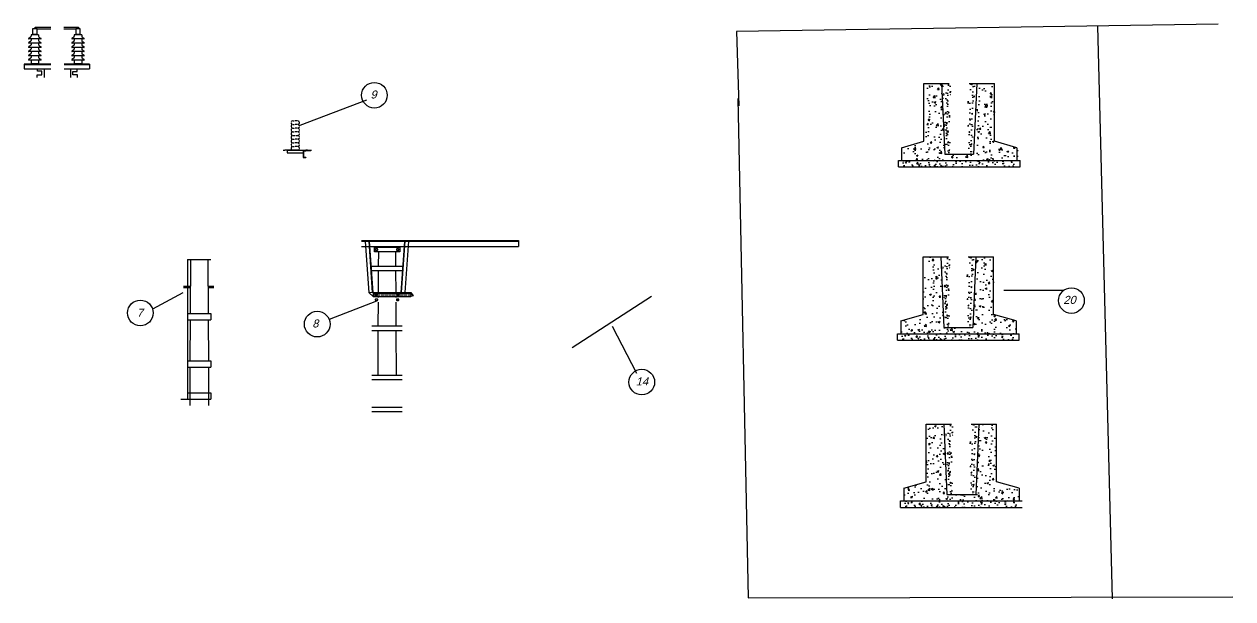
# Model space of a CAD drawing. Header units: metres. Extents: x -57343 to 109649, y -50330 to 64846.
# Drawn here: x 26950 to 45824, y 8845 to 17815 of the extents above; entities that cross this region are included whole.
import ezdxf

# ---------------------------------------------------------------- set-up
doc = ezdxf.new("R2010")
doc.units = ezdxf.units.M
for name, pattern in [('ACAD_ISO04W100', [30, 24, -3, 0, -3]), ('DASHED', [19.05, 12.7, -6.35]), ('HIDDEN', [0.375, 0.25, -0.125])]:
    doc.linetypes.add(name, pattern=pattern)
for name, color, linetype in [('BAO', 3, 'Continuous'), ('L1', 7, 'Continuous'), ('L5', 6, 'Continuous')]:
    doc.layers.add(name, color=color, linetype=linetype)
doc.styles.add('TD1', font='')
doc.styles.get('TD1').set_extended_font_data('.VnArialH')
pattern_1 = [(50, (39048.3, 6208.39), (182.1847, -15.939), [19.05, -209.55]), (355, (39048.3, 6208.39), (-35.2428, 191.0566), [15.24, -167.64]), (100.451, (39063.48, 6207.06), (146.9425, 175.1167), [16.19, -178.09]), (46.1842, (39048.3, 6259.19), (271.079, -42.0423), [28.575, -314.325]), (96.6356, (39070.88, 6255.68), (237.404, 247.4256), [24.285, -267.135]), (351.184, (39048.3, 6259.2), (237.4046, 247.425), [22.86, -251.46]), (21, (39073.7, 6246.49), (151.6149, -102.2655), [19.05, -209.55]), (326, (39073.7, 6246.49), (61.802, 184.188), [15.24, -167.64]), (71.4514, (39086.33, 6237.97), (213.4165, 81.9229), [16.19, -178.09]), (37.5, (39048.295, 6208.39), (3.0886, 84.55504), [0, -165.608, 0, -170.18, 0, -168.275]), (7.5, (39048.295, 6208.39), (66.81966, 100.1806), [0, -97.028, 0, -161.798, 0, -64.135]), (327.5, (38991.65, 6208.39), (135.5906, -5.72874), [0, -63.5, 0, -198.12, 0, -262.89]), (317.5, (38966.25, 6208.39), (148.1292, 25.4265), [0, -82.55, 0, -131.572, 0, -186.69])]
pattern_2 = [(50, (39035.65, 3503.31), (182.1847, -15.939), [19.05, -209.55]), (355, (39035.65, 3503.31), (-35.2428, 191.0566), [15.24, -167.64]), (100.451, (39050.83, 3501.99), (146.9425, 175.1167), [16.19, -178.09]), (46.1842, (39035.65, 3554.11), (271.079, -42.0423), [28.575, -314.325]), (96.6356, (39058.24, 3550.6), (237.404, 247.4256), [24.285, -267.135]), (351.184, (39035.65, 3554.1), (237.4046, 247.425), [22.86, -251.46]), (21, (39061.05, 3541.41), (151.6149, -102.2655), [19.05, -209.55]), (326, (39061.05, 3541.41), (61.802, 184.188), [15.24, -167.64]), (71.4514, (39073.68, 3532.9), (213.4165, 81.9229), [16.19, -178.09]), (37.5, (39035.65, 3503.314), (3.0886, 84.55504), [0, -165.608, 0, -170.18, 0, -168.275]), (7.5, (39035.65, 3503.31), (66.81966, 100.1806), [0, -97.028, 0, -161.798, 0, -64.135]), (327.5, (38979.005, 3503.314), (135.5906, -5.72874), [0, -63.5, 0, -198.12, 0, -262.89]), (317.5, (38953.6, 3503.31), (148.1292, 25.4265), [0, -82.55, 0, -131.572, 0, -186.69])]
pattern_3 = [(50, (39082.7, 893.83), (182.1847, -15.939), [19.05, -209.55]), (355, (39082.7, 893.83), (-35.2428, 191.0566), [15.24, -167.64]), (100.451, (39097.89, 892.5), (146.9425, 175.1167), [16.19, -178.09]), (46.1842, (39082.7, 944.63), (271.079, -42.0423), [28.575, -314.325]), (96.6356, (39105.3, 941.13), (237.404, 247.4256), [24.285, -267.135]), (351.184, (39082.7, 944.63), (237.4046, 247.425), [22.86, -251.46]), (21, (39108.1, 931.93), (151.6149, -102.2655), [19.05, -209.55]), (326, (39108.1, 931.93), (61.802, 184.188), [15.24, -167.64]), (71.4514, (39120.74, 923.4), (213.4165, 81.9229), [16.19, -178.09]), (37.5, (39082.71, 893.83), (3.0886, 84.55504), [0, -165.608, 0, -170.18, 0, -168.275]), (7.5, (39082.71, 893.83), (66.81966, 100.1806), [0, -97.028, 0, -161.798, 0, -64.135]), (327.5, (39026.065, 893.83), (135.5906, -5.72874), [0, -63.5, 0, -198.12, 0, -262.89]), (317.5, (39000.67, 893.83), (148.1292, 25.4265), [0, -82.55, 0, -131.572, 0, -186.69])]

msp = doc.modelspace()

# ---------------------------------------------------------------- hatches: boundary and pattern name
at = {"linetype": 'Continuous'}
h = msp.add_hatch(dxfattribs=at)
h.set_pattern_fill('AR-CONC', color=8, scale=1.5, style=0)
h.set_pattern_definition([(50, (146662.03, 1932.63), (273.277, -23.90863), [28.575, -314.325]), (355, (146662.03, 1932.63), (-52.86424, 286.585), [22.86, -251.46]), (100.451, (146684.8, 1930.64), (220.41375, 262.675), [24.285, -267.135]), (46.1842, (146662.03, 2008.83), (406.6186, -63.0635), [42.8625, -471.4875]), (96.6356, (146695.9, 2003.58), (356.1064, 371.1383), [36.4275, -400.7025]), (351.184, (146662.03, 2008.83), (356.1069, 371.1377), [34.29, -377.19]), (21, (146700.13, 1989.78), (227.4223, -153.3983), [28.575, -314.325]), (326, (146700.13, 1989.78), (92.70304, 276.28195), [22.86, -251.46]), (71.4514, (146719.08, 1977), (320.12474, 122.8843), [24.285, -267.135]), (37.5, (146662.025, 1932.63), (4.632905, 126.83256), [0, -248.412, 0, -255.27, 0, -252.4125]), (7.5, (146662.03, 1932.63), (100.2295, 150.27086), [0, -145.542, 0, -242.697, 0, -96.2025]), (327.5, (146577.06, 1932.63), (203.38589, -8.59312), [0, -95.25, 0, -297.18, 0, -394.335]), (317.5, (146538.96, 1932.63), (222.19377, 38.13974), [0, -123.825, 0, -197.358, 0, -280.035])])
h.paths.add_polyline_path([(42473.4, 15875.6), (42123.4, 15975.6), (42123.4, 16875.6), (41848.4, 16875.6), (41798.4, 15775.6), (41348.4, 15775.6), (41298.4, 16875.6), (41023.4, 16875.6), (41023.4, 15975.6), (40673.4, 15875.6), (40673.4, 15675.6), (42473.4, 15675.6)])
at = {"ltscale": 0.8}
h = msp.add_hatch(dxfattribs=at)
h.set_pattern_fill('AR-CONC', color=8, style=0)
h.set_pattern_definition(pattern_1)
h.paths.add_polyline_path([(41350.8, 15787.5), (41405.3, 15787.5), (41417, 16887.5), (41300.8, 16887.5)])
h.paths.add_polyline_path([(41696.4, 15787.5), (41750.8, 15787.5), (41800.8, 16887.5), (41684.7, 16887.5)])
h.paths.add_polyline_path([(41393.6, 15889.8), (41508.1, 15889.8), (41508.1, 15829.8), (41393.6, 15829.8)], flags=9)
h.paths.add_polyline_path([(41593.6, 15889.8), (41708.1, 15889.8), (41708.1, 15829.8), (41593.6, 15829.8)], flags=9)
h = msp.add_hatch()
h.set_pattern_fill('AR-CONC', color=8, style=0)
h.set_pattern_definition(pattern_1)
h.paths.add_polyline_path([(42450.8, 15587.5), (42450.8, 15687.5), (40650.8, 15687.5), (40650.8, 15587.5)])
at = {"linetype": 'Continuous'}
h = msp.add_hatch(dxfattribs=at)
h.set_pattern_fill('AR-CONC', color=8, scale=1.5, style=0)
h.set_pattern_definition([(50, (143626.8, -760.46), (273.277, -23.90863), [28.575, -314.325]), (355, (143626.8, -760.46), (-52.86424, 286.585), [22.86, -251.46]), (100.451, (143649.58, -762.46), (220.41375, 262.675), [24.285, -267.135]), (46.1842, (143626.8, -684.26), (406.6186, -63.0635), [42.8625, -471.4875]), (96.6356, (143660.7, -689.5), (356.1064, 371.1383), [36.4275, -400.7025]), (351.184, (143626.8, -684.26), (356.1069, 371.1377), [34.29, -377.19]), (21, (143664.9, -703.31), (227.4223, -153.3983), [28.575, -314.325]), (326, (143664.9, -703.3), (92.70304, 276.28195), [22.86, -251.46]), (71.4514, (143683.86, -716.1), (320.12474, 122.8843), [24.285, -267.135]), (37.5, (143626.8, -760.46), (4.632905, 126.83256), [0, -248.412, 0, -255.27, 0, -252.4125]), (7.5, (143626.8, -760.46), (100.2295, 150.27086), [0, -145.542, 0, -242.697, 0, -96.2025]), (327.5, (143541.84, -760.46), (203.38589, -8.59312), [0, -95.25, 0, -297.18, 0, -394.335]), (317.5, (143503.74, -760.46), (222.19377, 38.13974), [0, -123.825, 0, -197.358, 0, -280.035])])
h.paths.add_polyline_path([(41263.2, 14182.5), (40988.2, 14182.5), (40988.2, 13282.5), (40638.2, 13182.5), (40638.2, 12982.5), (42438.2, 12982.5), (42438.2, 13182.5), (42088.2, 13282.5), (42088.2, 14182.5), (41813.2, 14182.5), (41763.2, 13082.5), (41313.2, 13082.5)])
at = {"ltscale": 0.8}
h = msp.add_hatch(dxfattribs=at)
h.set_pattern_fill('AR-CONC', color=8, style=0)
h.set_pattern_definition(pattern_2)
h.paths.add_polyline_path([(41338.2, 13082.5), (41392.6, 13082.5), (41404.3, 14182.5), (41288.2, 14182.5)])
h.paths.add_polyline_path([(41683.7, 13082.5), (41738.2, 13082.5), (41788.2, 14182.5), (41672.1, 14182.5)])
h.paths.add_polyline_path([(41380.9, 13184.7), (41495.4, 13184.7), (41495.4, 13124.7), (41380.9, 13124.7)], flags=9)
h.paths.add_polyline_path([(41580.9, 13184.7), (41695.4, 13184.7), (41695.4, 13124.7), (41580.9, 13124.7)], flags=9)
h = msp.add_hatch()
h.set_pattern_fill('AR-CONC', color=8, style=0)
h.set_pattern_definition(pattern_2)
h.paths.add_polyline_path([(42438.2, 12882.5), (42438.2, 12982.5), (40638.2, 12982.5), (40638.2, 12882.5)])
at = {"linetype": 'Continuous'}
h = msp.add_hatch(dxfattribs=at)
h.set_pattern_fill('AR-CONC', color=8, scale=1.5, style=0)
h.set_pattern_definition([(50, (138497.34, -3369.95), (273.277, -23.90863), [28.575, -314.325]), (355, (138497.34, -3369.95), (-52.8642, 286.585), [22.86, -251.46]), (100.451, (138520.12, -3371.94), (220.41375, 262.675), [24.285, -267.135]), (46.1842, (138497.34, -3293.75), (406.6186, -63.0635), [42.8625, -471.4875]), (96.6356, (138531.23, -3299), (356.1064, 371.1383), [36.4275, -400.7025]), (351.184, (138497.34, -3293.75), (356.1069, 371.1377), [34.29, -377.19]), (21, (138535.44, -3312.8), (227.4223, -153.3983), [28.575, -314.325]), (326, (138535.44, -3312.8), (92.70304, 276.28195), [22.86, -251.46]), (71.4514, (138554.4, -3325.58), (320.12474, 122.8843), [24.285, -267.135]), (37.5, (138497.34, -3369.95), (4.632905, 126.83256), [0, -248.412, 0, -255.27, 0, -252.4125]), (7.5, (138497.34, -3369.95), (100.2295, 150.27086), [0, -145.542, 0, -242.697, 0, -96.2025]), (327.5, (138412.38, -3369.95), (203.38589, -8.59312), [0, -95.25, 0, -297.18, 0, -394.335]), (317.5, (138374.28, -3369.95), (222.19377, 38.13974), [0, -123.825, 0, -197.358, 0, -280.035])])
h.paths.add_polyline_path([(41310.2, 11573), (41035.2, 11573), (41035.2, 10673), (40685.2, 10573), (40685.2, 10373), (42485.2, 10373), (42485.2, 10573), (42135.2, 10673), (42135.2, 11573), (41860.2, 11573), (41810.2, 10473), (41360.2, 10473)])
at = {"ltscale": 0.8}
h = msp.add_hatch(dxfattribs=at)
h.set_pattern_fill('AR-CONC', color=8, style=0)
h.set_pattern_definition(pattern_3)
h.paths.add_polyline_path([(41385.2, 10473), (41439.7, 10473), (41451.4, 11573), (41335.2, 11573)])
h.paths.add_polyline_path([(41730.8, 10473), (41785.2, 10473), (41835.2, 11573), (41719.1, 11573)])
h.paths.add_polyline_path([(41428, 10575.2), (41542.5, 10575.2), (41542.5, 10515.2), (41428, 10515.2)], flags=9)
h.paths.add_polyline_path([(41628, 10575.2), (41742.5, 10575.2), (41742.5, 10515.2), (41628, 10515.2)], flags=9)
h = msp.add_hatch()
h.set_pattern_fill('AR-CONC', color=8, style=0)
h.set_pattern_definition(pattern_3)
h.paths.add_polyline_path([(42485.2, 10273), (42485.2, 10373), (40685.2, 10373), (40685.2, 10273)])

# ---------------------------------------------------------------- linework, layer by layer
for p, q in [((45595, 17815), (38075.8, 17700.7)), ((43944.1, 8845.3), (43715.2, 17782.4)), ((38075.8, 17700.7), (38108.5, 16540.6)), ((38092.2, 16655), (38255.6, 8861.6)), ((41425.2, 10473), (41745.2, 10473)), ((38255.6, 8861.6), (45823.9, 8877.9))]:
    msp.add_line(p, q)
at = {"color": 2}
for p, q in [((26950.2, 17191.7), (26950.2, 17117.9)), ((27969.4, 17191.7), (27969.4, 17117.9)), ((41000.8, 15987.5), (41000.8, 16887.5)), ((41000.8, 16887.5), (41396.5, 16887.5)), ((41275.8, 16887.5), (41325.8, 15787.5)), ((41704.6, 16887.5), (42100.8, 16887.5)), ((41825.8, 16887.5), (41775.8, 15787.5)), ((42100.8, 15987.5), (42100.8, 16887.5)), ((40650.8, 15887.5), (41000.8, 15987.5)), ((40650.8, 15887.5), (40650.8, 15687.5)), ((42450.8, 15887.5), (42100.8, 15987.5)), ((42450.8, 15887.5), (42450.8, 15687.5)), ((30993.9, 15850.9), (31022.3, 15846.6)), ((31375.6, 15850.9), (31347.2, 15846.6)), ((40600.8, 15687.5), (42500.8, 15687.5)), ((40600.8, 15587.5), (40600.8, 15687.5)), ((41325.8, 15787.5), (41775.8, 15787.5)), ((42500.8, 15587.5), (42500.8, 15687.5)), ((40600.8, 15587.5), (42500.8, 15587.5)), ((40988.2, 13282.5), (40988.2, 14182.5)), ((40988.2, 14182.5), (41384.1, 14182.5)), ((41263.2, 14182.5), (41313.2, 13082.5)), ((41692.3, 14182.5), (42088.2, 14182.5)), ((41813.2, 14182.5), (41763.2, 13082.5)), ((42088.2, 13282.5), (42088.2, 14182.5)), ((32377, 14039.2), (32853.6, 14039.2)), ((32377, 13968.7), (32853.6, 13968.7)), ((40638.2, 13182.5), (40988.2, 13282.5)), ((42438.2, 13182.5), (42088.2, 13282.5)), ((32377, 13105.3), (32853.6, 13105.3)), ((32377, 13034.8), (32853.6, 13034.8)), ((40638.2, 13182.5), (40638.2, 12982.5)), ((41313.2, 13082.5), (41763.2, 13082.5)), ((42438.2, 13182.5), (42438.2, 12982.5)), ((40588.2, 12982.5), (42488.2, 12982.5)), ((40588.2, 12882.5), (40588.2, 12982.5)), ((40588.2, 12882.5), (42488.2, 12882.5)), ((42488.2, 12882.5), (42488.2, 12982.5)), ((32377, 12338.2), (32853.6, 12338.2)), ((32377, 12267.7), (32853.6, 12267.7)), ((32377, 11837.7), (32853.6, 11837.7)), ((32377, 11767.2), (32853.6, 11767.2)), ((41035.2, 10673), (41035.2, 11573)), ((41035.2, 11573), (41431.2, 11573)), ((41310.2, 11573), (41360.2, 10473)), ((41739.3, 11573), (42135.2, 11573)), ((41860.2, 11573), (41810.2, 10473)), ((42135.2, 10673), (42135.2, 11573)), ((40685.2, 10573), (41035.2, 10673)), ((40685.2, 10573), (40685.2, 10373)), ((42485.2, 10573), (42135.2, 10673)), ((42485.2, 10573), (42485.2, 10373)), ((41360.2, 10473), (41810.2, 10473)), ((40635.2, 10373), (42535.2, 10373)), ((40635.2, 10273), (40635.2, 10373)), ((40635.2, 10273), (42535.2, 10273))]:
    msp.add_line(p, q, dxfattribs=at)
at = {"color": 8}
for p, q in [((27364.6, 17180.9), (26950.2, 17180.9)), ((27969.4, 17180.9), (27574.9, 17180.9))]:
    msp.add_line(p, q, dxfattribs=at)
at = {"color": 2, "linetype": 'Continuous'}
for p, q in [((32218.1, 14437), (34668.1, 14437)), ((32398.1, 13625), (32341.4, 14428)), ((32844.4, 13625), (32901, 14427.5)), ((32398.1, 13625), (32988.1, 13625)), ((35505.9, 12766.2), (36743.6, 13569.2))]:
    msp.add_line(p, q, dxfattribs=at)
at = {"color": 8, "linetype": 'Continuous'}
for p, q in [((32218.1, 14428), (34668.1, 14428)), ((32391.8, 13624.5), (32335.1, 14427.5)), ((32838.1, 13625), (32894.8, 14428)), ((32398.1, 13618.7), (32988.1, 13618.7)), ((32448.1, 13611), (32448.1, 13574.8)), ((32788.1, 13610.6), (32788.1, 13574.5))]:
    msp.add_line(p, q, dxfattribs=at)
at = {"linetype": 'Continuous'}
for p, q in [((32218.1, 14347), (34668.1, 14347)), ((34668.1, 14437), (34668.1, 14347)), ((32398.1, 13625), (32398.1, 13562)), ((32988.1, 13625), (32988.1, 13562)), ((32398.1, 13562), (32988.1, 13562)), ((41378.2, 13082.5), (41698.2, 13082.5))]:
    msp.add_line(p, q, dxfattribs=at)
at = {"linetype": 'Continuous', "ltscale": 2}
for p, q in [((32335.2, 13620.5), (32278.2, 14428)), ((32901.2, 13625), (32957.9, 14428)), ((32398.1, 13625), (32335.2, 13620.5)), ((32335.2, 13620.5), (32398.1, 13562)), ((32988.1, 13625), (33026.6, 13575.2)), ((33026.6, 13575.2), (32988.1, 13562))]:
    msp.add_line(p, q, dxfattribs=at)
at = {"color": 8, "linetype": 'ACAD_ISO04W100', "ltscale": 2}
msp.add_line((32398.1, 13592), (32988.1, 13592), dxfattribs=at)
at = {"color": 8, "linetype": 'ACAD_ISO04W100', "ltscale": 0.2}
msp.add_line((32759.4, 13513.7), (32806.7, 13513.7), dxfattribs=at)
at = {"color": 2}
msp.add_lwpolyline([(32421.2, 14334.1), (32817, 14334.1), (32817, 14259), (32421.2, 14259)], close=True, dxfattribs=at)
for points in [[(32442.4, 14285.8), (32462.4, 14285.8, 0.4142136), (32472.4, 14295.8), (32472.4, 14297.8, 0.4142136), (32462.4, 14307.8), (32442.4, 14307.8, 0.4142136), (32432.4, 14297.8), (32432.4, 14295.8, 0.4142136)], [(32772.4, 14285.8), (32792.4, 14285.8, 0.4142136), (32802.4, 14295.8), (32802.4, 14297.8, 0.4142136), (32792.4, 14307.8), (32772.4, 14307.8, 0.4142136), (32762.4, 14297.8), (32762.4, 14295.8, 0.4142136)], [(32436.7, 13581), (32456.7, 13581, 0.4142136), (32466.7, 13591), (32466.7, 13593, 0.4142136), (32456.7, 13603), (32436.7, 13603, 0.4142136), (32426.7, 13593), (32426.7, 13591, 0.4142136)], [(32776.7, 13581), (32796.7, 13581, 0.4142136), (32806.7, 13591), (32806.7, 13593, 0.4142136), (32796.7, 13603), (32776.7, 13603, 0.4142136), (32766.7, 13593), (32766.7, 13591, 0.4142136)], [(32442.4, 13502.7), (32462.4, 13502.7, 0.4142136), (32472.4, 13512.7), (32472.4, 13514.7, 0.4142136), (32462.4, 13524.7), (32442.4, 13524.7, 0.4142136), (32432.4, 13514.7), (32432.4, 13512.7, 0.4142136)], [(32772.4, 13502.7), (32792.4, 13502.7, 0.4142136), (32802.4, 13512.7), (32802.4, 13514.7, 0.4142136), (32792.4, 13524.7), (32772.4, 13524.7, 0.4142136), (32762.4, 13514.7), (32762.4, 13512.7, 0.4142136)]]:
    msp.add_lwpolyline(points, format="xyb", close=True)
at = {"layer": 'BAO', "color": 2}
for p, q in [((27080, 17743.7), (27080, 17657.7)), ((27150.8, 17743.7), (27080, 17743.7)), ((27150.8, 17657.7), (27150.8, 17743.7)), ((27755.8, 17743.7), (27755.8, 17657.7)), ((27826.5, 17743.7), (27755.8, 17743.7)), ((27826.5, 17657.7), (27826.5, 17743.7)), ((27080, 17657.7), (27150.8, 17657.7)), ((27755.8, 17657.7), (27826.5, 17657.7)), ((27364.7, 17191.7), (26950.2, 17191.7)), ((27175.3, 17196.6), (27056.8, 17196.6)), ((27969.4, 17191.7), (27574.9, 17191.7)), ((27851.1, 17196.6), (27732.5, 17196.6)), ((26950.2, 17117.9), (27364.3, 17117.9)), ((27575.3, 17117.9), (27969.4, 17117.9))]:
    msp.add_line(p, q, dxfattribs=at)
at = {"layer": 'BAO', "color": 8}
for p, q in [((27049.5, 17612.1), (27021, 17593.2)), ((27208.4, 17584.1), (27023.7, 17584.1)), ((27056.8, 17649.9), (27056.8, 17625.8)), ((27175.3, 17649.9), (27056.8, 17649.9)), ((27056.8, 17584.1), (27056.8, 17560)), ((27175.3, 17649.9), (27175.3, 17625.8)), ((27175.3, 17584.1), (27175.3, 17560)), ((27182.6, 17612.1), (27211.1, 17593.2)), ((27725.2, 17612.1), (27696.7, 17593.2)), ((27884.1, 17584.1), (27699.5, 17584.1)), ((27732.5, 17649.9), (27732.5, 17625.8)), ((27851.1, 17649.9), (27732.5, 17649.9)), ((27732.5, 17584.1), (27732.5, 17560)), ((27851.1, 17649.9), (27851.1, 17625.8)), ((27851.1, 17584.1), (27851.1, 17560)), ((27858.4, 17612.1), (27886.9, 17593.2)), ((27049.5, 17546.3), (27021, 17527.3)), ((27049.5, 17480.5), (27021, 17461.5)), ((27049.5, 17414.6), (27021, 17395.6)), ((27208.4, 17518.3), (27023.7, 17518.3)), ((27208.4, 17452.4), (27023.7, 17452.4)), ((27208.4, 17386.6), (27023.7, 17386.6)), ((27056.8, 17518.3), (27056.8, 17494.2)), ((27056.8, 17452.4), (27056.8, 17428.3)), ((27056.8, 17386.6), (27056.8, 17362.5)), ((27175.3, 17518.3), (27175.3, 17494.2)), ((27175.3, 17452.4), (27175.3, 17428.3)), ((27175.3, 17386.6), (27175.3, 17362.5)), ((27182.6, 17546.3), (27211.1, 17527.3)), ((27182.6, 17480.5), (27211.1, 17461.5)), ((27182.6, 17414.6), (27211.1, 17395.6)), ((27725.2, 17546.3), (27696.7, 17527.3)), ((27725.2, 17480.5), (27696.7, 17461.5)), ((27725.2, 17414.6), (27696.7, 17395.6)), ((27884.1, 17518.3), (27699.5, 17518.3)), ((27884.1, 17452.4), (27699.5, 17452.4)), ((27884.1, 17386.6), (27699.5, 17386.6)), ((27732.5, 17518.3), (27732.5, 17494.2)), ((27732.5, 17452.4), (27732.5, 17428.3)), ((27732.5, 17386.6), (27732.5, 17362.5)), ((27851.1, 17518.3), (27851.1, 17494.2)), ((27851.1, 17452.4), (27851.1, 17428.3)), ((27851.1, 17386.6), (27851.1, 17362.5)), ((27858.4, 17546.3), (27886.9, 17527.3)), ((27858.4, 17480.5), (27886.9, 17461.5)), ((27858.4, 17414.6), (27886.9, 17395.6)), ((27049.5, 17348.8), (27021, 17329.8)), ((27049.5, 17282.9), (27021, 17263.9)), ((27208.4, 17320.7), (27023.7, 17320.7)), ((27208.4, 17254.9), (27023.7, 17254.9)), ((27056.8, 17320.7), (27056.8, 17296.6)), ((27056.8, 17254.9), (27056.8, 17196.6)), ((27175.3, 17320.7), (27175.3, 17296.6)), ((27175.3, 17254.9), (27175.3, 17196.6)), ((27182.6, 17348.8), (27211.1, 17329.8)), ((27182.6, 17282.9), (27211.1, 17263.9)), ((27725.2, 17348.8), (27696.7, 17329.8)), ((27725.2, 17282.9), (27696.7, 17263.9)), ((27884.1, 17320.7), (27699.5, 17320.7)), ((27884.1, 17254.9), (27699.5, 17254.9)), ((27732.5, 17320.7), (27732.5, 17296.6)), ((27732.5, 17254.9), (27732.5, 17196.6)), ((27851.1, 17320.7), (27851.1, 17296.6)), ((27851.1, 17254.9), (27851.1, 17196.6)), ((27858.4, 17348.8), (27886.9, 17329.8)), ((27858.4, 17282.9), (27886.9, 17263.9)), ((27155.2, 17025.7), (27226.5, 17025.7)), ((27155.2, 16981.9), (27155.2, 17025.7)), ((27160.6, 17080.5), (27160.6, 17117.9)), ((27226.5, 17080.5), (27160.6, 17080.5)), ((27226.5, 17025.7), (27226.5, 17080.5)), ((27264.9, 17113.4), (27264.9, 16981.9)), ((27672.7, 17117.9), (27672.7, 16981.9)), ((27711.1, 17022), (27711.1, 17076.8)), ((27711.1, 17076.8), (27777, 17076.8)), ((27782.5, 17022), (27711.1, 17022)), ((27777, 17076.8), (27777, 17117.9)), ((27782.5, 16981.9), (27782.5, 17022))]:
    msp.add_line(p, q, dxfattribs=at)
at = {"layer": 'BAO', "color": 2, "linetype": 'Continuous'}
for q in [(31022, 15846.6), (31347.5, 15846.6)]:
    msp.add_line((31184.8, 15846.6), q, dxfattribs=at)
at = {"layer": 'BAO', "color": 8}
for centre, radius, start, end in [((27023.7, 17589), 4.94, 123.69007, 270), ((27040.3, 17625.8), 16.5, 303.69007, 0), ((27040.3, 17560), 16.5, 303.69007, 0), ((27191.8, 17625.8), 16.5, 180, 236.30993), ((27191.8, 17560), 16.5, 180, 236.30993), ((27208.4, 17589), 4.94, 270, 56.30993), ((27699.5, 17589), 4.94, 123.69007, 270), ((27716.1, 17625.8), 16.5, 303.69007, 0), ((27716.1, 17560), 16.5, 303.69007, 0), ((27867.5, 17625.8), 16.5, 180, 236.30993), ((27867.5, 17560), 16.5, 180, 236.30993), ((27884.1, 17589), 4.94, 270, 56.30993), ((27023.7, 17523.2), 4.94, 123.69007, 270), ((27023.7, 17457.4), 4.94, 123.69007, 270), ((27023.7, 17391.5), 4.94, 123.69007, 270), ((27040.3, 17494.2), 16.5, 303.69007, 0), ((27040.3, 17428.3), 16.5, 303.69007, 0), ((27191.8, 17494.2), 16.5, 180, 236.30993), ((27191.8, 17428.3), 16.5, 180, 236.30993), ((27208.4, 17523.2), 4.94, 270, 56.30993), ((27208.4, 17457.4), 4.94, 270, 56.30993), ((27208.4, 17391.5), 4.94, 270, 56.30993), ((27699.5, 17523.2), 4.94, 123.69007, 270), ((27699.5, 17457.4), 4.94, 123.69007, 270), ((27699.5, 17391.5), 4.94, 123.69007, 270), ((27716.1, 17494.2), 16.5, 303.69007, 0), ((27716.1, 17428.3), 16.5, 303.69007, 0), ((27867.5, 17494.2), 16.5, 180, 236.30993), ((27867.5, 17428.3), 16.5, 180, 236.30993), ((27884.1, 17523.2), 4.94, 270, 56.30993), ((27884.1, 17457.4), 4.94, 270, 56.30993), ((27884.1, 17391.5), 4.94, 270, 56.30993), ((27023.7, 17325.7), 4.94, 123.69007, 270), ((27023.7, 17259.8), 4.94, 123.69007, 270), ((27040.3, 17362.5), 16.5, 303.69007, 0), ((27040.3, 17296.6), 16.5, 303.69007, 0), ((27191.8, 17362.5), 16.5, 180, 236.30993), ((27191.8, 17296.6), 16.5, 180, 236.30993), ((27208.4, 17325.7), 4.94, 270, 56.30993), ((27208.4, 17259.8), 4.94, 270, 56.30993), ((27699.5, 17325.7), 4.94, 123.69007, 270), ((27699.5, 17259.8), 4.94, 123.69007, 270), ((27716.1, 17362.5), 16.5, 303.69007, 0), ((27716.1, 17296.6), 16.5, 303.69007, 0), ((27867.5, 17362.5), 16.5, 180, 236.30993), ((27867.5, 17296.6), 16.5, 180, 236.30993), ((27884.1, 17325.7), 4.94, 270, 56.30993), ((27884.1, 17259.8), 4.94, 270, 56.30993)]:
    msp.add_arc(centre, radius, start, end, dxfattribs=at)
at = {"layer": 'L1', "color": 2, "linetype": 'Continuous'}
for p, q in [((27120.1, 17769.5), (27367.8, 17769.5)), ((27120.1, 17743.5), (27120.1, 17769.5)), ((27150.8, 17743.7), (27367.6, 17743.7)), ((27571.8, 17769.5), (27796.9, 17769.5)), ((27571.9, 17743.7), (27755.8, 17743.7)), ((27796.9, 17769.5), (27796.9, 17743.7)), ((31058.3, 15846.6), (31311.2, 15846.6)), ((31058.3, 15806.8), (31311.5, 15806.8)), ((31308.8, 15842.6), (31308.8, 15735.5)), ((31435.8, 15842.6), (31308.8, 15842.6)), ((31308.8, 15835.5), (31308.8, 15835.5)), ((31348.8, 15835.5), (31308.8, 15835.5)), ((31308.8, 15735.5), (31348.8, 15735.5)), ((31313.8, 15830.5), (31313.8, 15740.5)), ((31348.8, 15830.5), (31313.8, 15830.5)), ((31313.8, 15740.5), (31348.8, 15740.5)), ((31428.8, 15835.5), (31348.8, 15835.5)), ((31348.8, 15835.5), (31348.8, 15830.5)), ((31348.8, 15740.5), (31348.8, 15735.5)), ((31355.8, 15842.6), (31352.3, 15839)), ((29498.6, 14140.3), (29498.6, 11962.2)), ((29498.6, 14140.3), (29862.9, 14140.3)), ((29545.1, 13720.1), (29439.4, 13720.1)), ((29545, 13699.6), (29440, 13699.6)), ((29910.6, 13720.1), (29825.6, 13720.1)), ((29911.3, 13699.6), (29825.7, 13699.6)), ((29498.6, 13301.3), (29862.9, 13301.3)), ((29862.9, 13301.3), (29862.9, 13201.3)), ((29498.6, 13201.3), (29862.9, 13201.3)), ((29498.6, 12560.1), (29862.9, 12560.1)), ((29498.6, 12460.1), (29862.9, 12460.1)), ((29862.9, 12560.1), (29862.9, 12460.1)), ((29398.6, 11962.2), (29862.9, 11962.2)), ((29498.6, 12062.2), (29862.9, 12062.2)), ((29862.9, 12062.2), (29862.9, 11962.2))]:
    msp.add_line(p, q, dxfattribs=at)
at = {"layer": 'L1', "color": 8, "linetype": 'Continuous'}
for p, q in [((31257.7, 16238.7), (32298.7, 16635.8)), ((29426.5, 13621.8), (28955.9, 13366)), ((42249.7, 13663.1), (43187.7, 13663.1)), ((32453.2, 13490.7), (31713.6, 13202.7)), ((36134.5, 13103.1), (36510.2, 12369.2))]:
    msp.add_line(p, q, dxfattribs=at)
at = {"layer": 'L1', "color": 8, "linetype": 'HIDDEN'}
for p, q in [((31142.1, 16307.4), (31167, 16307.4)), ((31142.1, 16249.8), (31167, 16249.8)), ((31224.6, 16307.4), (31167, 16307.4)), ((31224.6, 16249.8), (31167, 16249.8)), ((31142.1, 16192.2), (31167, 16192.2)), ((31142.1, 16134.6), (31167, 16134.6)), ((31142.1, 16077), (31224.6, 16077)), ((31224.6, 16192.2), (31167, 16192.2)), ((31224.6, 16134.6), (31167, 16134.6)), ((31142.1, 16019.4), (31167, 16019.4)), ((31142.1, 15961.8), (31167, 15961.8)), ((31142.1, 15904.2), (31167, 15904.2)), ((31224.6, 16019.4), (31167, 16019.4)), ((31224.6, 15961.8), (31167, 15961.8)), ((31224.6, 15904.2), (31167, 15904.2))]:
    msp.add_line(p, q, dxfattribs=at)
at = {"layer": 'L1', "linetype": 'Continuous'}
for p, q in [((31058.3, 15846.6), (31058.3, 15806.8)), ((41390.8, 15787.5), (41710.8, 15787.5)), ((32481.4, 14259), (32480.2, 14039.2)), ((32756, 14039.2), (32754.8, 14259)), ((29547.3, 14140.3), (29543, 13301.3)), ((29828, 13301.3), (29823.2, 14140.3)), ((32479.8, 13968.7), (32478, 13625)), ((32758.2, 13625), (32756.4, 13968.7)), ((32477.2, 13475.9), (32475.2, 13105.3)), ((32477.6, 13562), (32477.6, 13551)), ((32758.6, 13551), (32758.5, 13562)), ((32761, 13105.3), (32759, 13475.9)), ((29542.5, 13201.3), (29539.2, 12560.1)), ((29832.2, 12560.1), (29828.5, 13201.3)), ((32474.8, 13034.8), (32471, 12338.2)), ((32765.1, 12338.2), (32761.4, 13034.8)), ((29538.7, 12460.1), (29535.6, 11862.2)), ((29836.2, 11862.2), (29832.8, 12460.1)), ((41425.2, 10473), (41745.2, 10473))]:
    msp.add_line(p, q, dxfattribs=at)
at = {"layer": 'L1', "color": 8, "linetype": 'DASHED'}
for p in [(31142.1, 15846.6), (31224.6, 15846.6)]:
    msp.add_line(p, (31167, 15846.6), dxfattribs=at)
at = {"layer": 'L1', "color": 8, "linetype": 'HIDDEN'}
for centre, start, end in [((31146.6, 16277.6), 98.96107, 261.03893), ((31146.6, 16221), 98.96107, 261.03893), ((31220.1, 16277.6), 278.96107, 81.03893), ((31220.1, 16221), 278.96107, 81.03893), ((31146.6, 16163.4), 98.96107, 261.03893), ((31146.6, 16105.8), 98.96107, 261.03893), ((31146.6, 16048.2), 98.96107, 261.03893), ((31220.1, 16163.4), 278.96107, 81.03893), ((31220.1, 16105.8), 278.96107, 81.03893), ((31220.1, 16048.2), 278.96107, 81.03893), ((31146.6, 15990.6), 98.96107, 261.03893), ((31146.6, 15933), 98.96107, 261.03893), ((31220.1, 15990.6), 278.96107, 81.03893), ((31220.1, 15933), 278.96107, 81.03893)]:
    msp.add_arc(centre, 29.2, start, end, dxfattribs=at)
at = {"layer": 'L1', "color": 8, "linetype": 'DASHED'}
for centre, start, end in [((31146.6, 15875.4), 98.96107, 261.03893), ((31220.1, 15875.4), 278.96107, 81.03893)]:
    msp.add_arc(centre, 29.2, start, end, dxfattribs=at)
at = {"layer": 'L5', "color": 2, "linetype": 'Continuous'}
for centre in [(32419.4, 16705.4), (43304, 13500.4), (28764.6, 13307.5), (31526.1, 13133.1), (36594.5, 12227.9)]:
    msp.add_circle(centre, 200, dxfattribs=at)

# ---------------------------------------------------------------- texts
at = {"color": 7, "style": 'TD1', "oblique": 15}
for s, p in [('9', (32357.5, 16654.9)), ('20', (43177.6, 13449.1)), ('7', (28708.2, 13247.6)), ('8', (31449, 13080.5)), ('14', (36500.1, 12176.6))]:
    msp.add_text(s, height=125, dxfattribs=at).set_placement(p)

doc.saveas('drawing.dxf')
